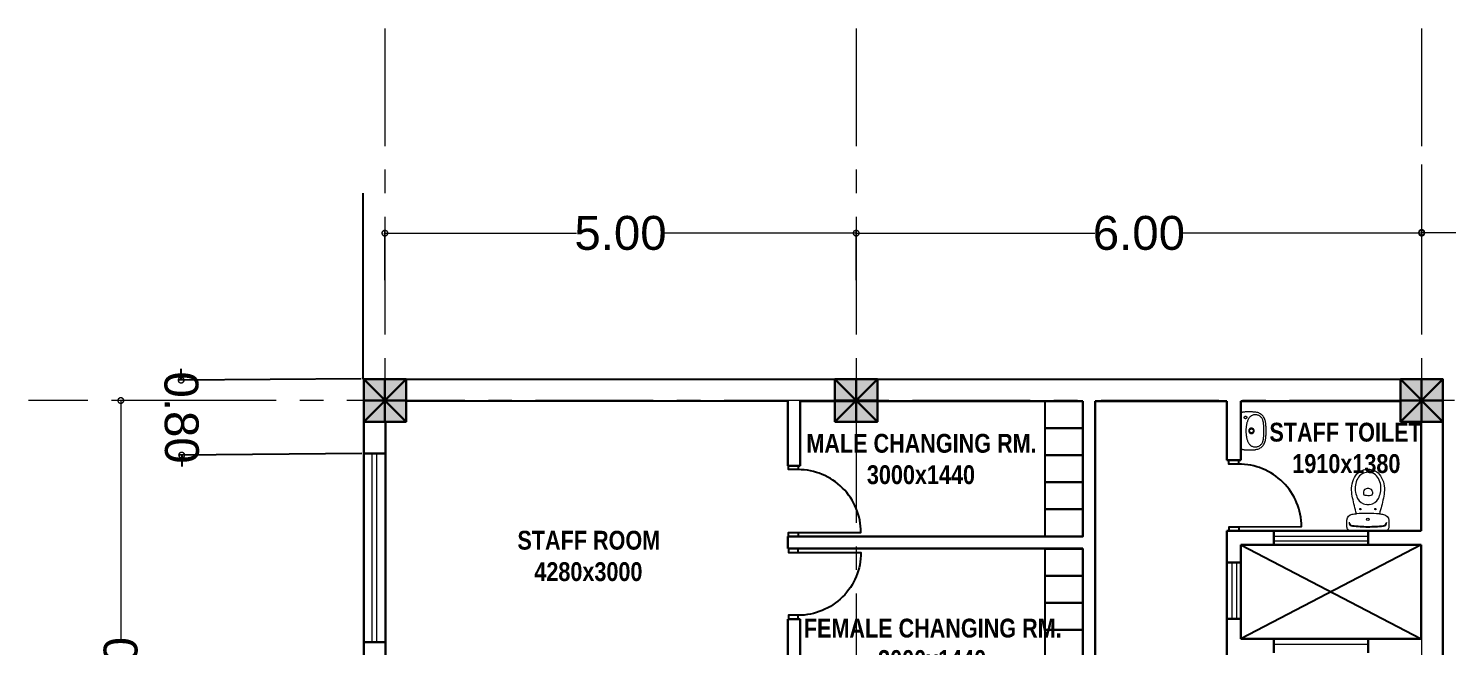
# Model space of a CAD drawing. Header units: metres. Extents: x 319894 to 3389272, y 120 to 6136017.
# Drawn here: x 321311.28 to 321326.32, y 3068032.54 to 3068039.09 of the extents above; entities that cross this region are included whole.
import ezdxf

# ---------------------------------------------------------------- set-up
doc = ezdxf.new("R2010")
doc.units = ezdxf.units.M
doc.header["$MEASUREMENT"] = 0
for name, pattern in [('ACAD_ISO02W100', [15, 12, -3]), ('CENTER', [2, 1.25, -0.25, 0.25, -0.25]), ('HIDDEN', [0.375, 0.25, -0.125])]:
    doc.linetypes.add(name, pattern=pattern)
doc.layers.get('Defpoints').update_dxf_attribs({"color": 254})
for name, color, linetype, lineweight in [('A 0.09 Furniture', 146, 'Continuous', 5), ('a_MUEBLE ART', 4, 'Continuous', 5), ('centerline', 255, 'HIDDEN', 5), ('column', 50, 'Continuous', 30), ('hatch', 252, 'Continuous', 15), ('wall', 4, 'Continuous', 30), ('window-door', 4, 'Continuous', 20)]:
    doc.layers.add(name, color=color, linetype=linetype, lineweight=lineweight)
for name, color, linetype in [('door_cad-block.com', 7, 'Continuous'), ('S-DIM', 7, 'Continuous'), ('steps', 23, 'Continuous'), ('TEXT', 255, 'Continuous')]:
    doc.layers.add(name, color=color, linetype=linetype)
doc.styles.get("Standard").update_dxf_attribs({"font": 'arial.ttf'})
doc.styles.add('TEXTS', font='swissl.ttf')
doc.dimstyles.new('DIMTEXT', dxfattribs={"dimscale": 0.4, "dimtxt": 0.9, "dimasz": 0.3, "dimexe": 0.05, "dimexo": 0.05, "dimgap": 0.05, "dimtad": 0, "dimzin": 1, "dimdsep": 46, "dimtxsty": 'TEXTS', "dimblk": 'DOTSMALL', "dimcen": 0.1, "dimclrd": 256, "dimclre": 6, "dimclrt": 3, "dimadec": 0, "dimazin": 0, "dimtfac": 0.15, "dimtix": 1, "dimtofl": 0, "dimtmove": 1, "dimatfit": 3, "dimldrblk": 'OPEN', "dimfxl": 1, "dimtolj": 1, "dimtzin": 0, "dimarcsym": 0})

# ---------------------------------------------------------------- blocks, each defined once
blk = doc.blocks.new('column')
at = {"layer": 'hatch'}
h = blk.add_hatch(color=256, dxfattribs=at)
h.dxf.hatch_style = 1
h.paths.add_polyline_path([(0, 0), (0.45, 0), (0.45, 0.45), (0, 0.45)])
at = {"layer": 'column'}
for p, q in [((0, 0.45), (0.45, 0)), ((0, 0), (0.45, 0.45)), ((0.225, 0.45), (0.225, 0)), ((0, 0.225), (0.45, 0.225))]:
    blk.add_line(p, q, dxfattribs=at)
blk.add_lwpolyline([(0, 0), (0.45, 0), (0.45, 0.45), (0, 0.45)], close=True, dxfattribs=at)
blk = doc.blocks.new('_DotSmall')
at = {"color": 0, "linetype": 'ByBlock', "const_width": 0.5}
blk.add_lwpolyline([(-0.0625, 0, 1), (0.0625, 0, 1)], format="xyb", close=True, dxfattribs=at)
blk = doc.blocks.new('*D880')
at = {"layer": 'Defpoints', "color": 0, "transparency": 16777216}
for p in [(322143.384, 3068089.371), (322138.384, 3068088.851), (322143.384, 3068088.851)]:
    blk.add_point(p, dxfattribs=at)
at = {"layer": 'S-DIM', "color": 6, "lineweight": -2, "transparency": 16777216}
for p, q in [((322138.384, 3068088.871), (322138.384, 3068089.391)), ((322143.384, 3068088.871), (322143.384, 3068089.391))]:
    blk.add_line(p, q, dxfattribs=at)
at = {"layer": 'S-DIM', "lineweight": -2, "transparency": 16777216}
for p, q in [((322138.384, 3068089.371), (322140.417, 3068089.371)), ((322143.384, 3068089.371), (322141.352, 3068089.371))]:
    blk.add_line(p, q, dxfattribs=at)
at = {"layer": 'S-DIM', "lineweight": -2, "transparency": 16777216, "xscale": 0.12, "yscale": 0.12, "zscale": 0.12, "rotation": 180}
blk.add_blockref('_DotSmall', (322138.384, 3068089.371), dxfattribs=at)
at = {"layer": 'S-DIM', "lineweight": -2, "transparency": 16777216, "xscale": 0.12, "yscale": 0.12, "zscale": 0.12}
blk.add_blockref('_DotSmall', (322143.384, 3068089.371), dxfattribs=at)
at = {"layer": 'S-DIM', "color": 3, "transparency": 16777216, "insert": (322140.884, 3068089.371), "char_height": 0.36, "attachment_point": 5, "style": 'TEXTS'}
blk.add_mtext('\\A1;5.00', dxfattribs=at)
blk = doc.blocks.new('_Open')
at = {"color": 0, "linetype": 'ByBlock', "lineweight": -2}
for p, q in [((-1, 0.17), (0, 0)), ((-1, -0.17), (0, 0)), ((0, 0), (-1, 0))]:
    blk.add_line(p, q, dxfattribs=at)
blk = doc.blocks.new('*D881')
at = {"layer": 'Defpoints', "color": 0, "transparency": 16777216}
for p in [(322149.384, 3068090.119), (322149.384, 3068089.371), (322143.384, 3068088.851)]:
    blk.add_point(p, dxfattribs=at)
at = {"layer": 'S-DIM', "color": 6, "lineweight": -2, "transparency": 16777216}
for p, q in [((322149.384, 3068090.099), (322149.384, 3068089.351)), ((322143.384, 3068088.871), (322143.384, 3068089.391))]:
    blk.add_line(p, q, dxfattribs=at)
at = {"layer": 'S-DIM', "lineweight": -2, "transparency": 16777216}
for p, q in [((322143.384, 3068089.371), (322145.917, 3068089.371)), ((322149.384, 3068089.371), (322146.851, 3068089.371))]:
    blk.add_line(p, q, dxfattribs=at)
at = {"layer": 'S-DIM', "lineweight": -2, "transparency": 16777216, "xscale": 0.12, "yscale": 0.12, "zscale": 0.12, "rotation": 180}
blk.add_blockref('_DotSmall', (322143.384, 3068089.371), dxfattribs=at)
at = {"layer": 'S-DIM', "lineweight": -2, "transparency": 16777216, "xscale": 0.12, "yscale": 0.12, "zscale": 0.12}
blk.add_blockref('_DotSmall', (322149.384, 3068089.371), dxfattribs=at)
at = {"layer": 'S-DIM', "color": 3, "transparency": 16777216, "insert": (322146.384, 3068089.371), "char_height": 0.36, "attachment_point": 5, "style": 'TEXTS'}
blk.add_mtext('\\A1;6.00', dxfattribs=at)
blk = doc.blocks.new('*D882')
at = {"layer": 'Defpoints', "color": 0, "transparency": 16777216}
for p in [(322152.384, 3068090.702), (322149.384, 3068090.119), (322152.384, 3068089.379)]:
    blk.add_point(p, dxfattribs=at)
at = {"layer": 'S-DIM', "color": 6, "lineweight": -2, "transparency": 16777216}
for p, q in [((322152.384, 3068090.682), (322152.384, 3068089.359)), ((322149.384, 3068090.099), (322149.384, 3068089.359))]:
    blk.add_line(p, q, dxfattribs=at)
at = {"layer": 'S-DIM', "lineweight": -2, "transparency": 16777216}
for p, q in [((322149.384, 3068089.379), (322150.416, 3068089.379)), ((322152.384, 3068089.379), (322151.353, 3068089.379))]:
    blk.add_line(p, q, dxfattribs=at)
at = {"layer": 'S-DIM', "lineweight": -2, "transparency": 16777216, "xscale": 0.12, "yscale": 0.12, "zscale": 0.12, "rotation": 180}
blk.add_blockref('_DotSmall', (322149.384, 3068089.379), dxfattribs=at)
at = {"layer": 'S-DIM', "lineweight": -2, "transparency": 16777216, "xscale": 0.12, "yscale": 0.12, "zscale": 0.12}
blk.add_blockref('_DotSmall', (322152.384, 3068089.379), dxfattribs=at)
at = {"layer": 'S-DIM', "color": 3, "transparency": 16777216, "insert": (322150.884, 3068089.379), "char_height": 0.36, "attachment_point": 5, "style": 'TEXTS'}
blk.add_mtext('\\A1;3.00', dxfattribs=at)
blk = doc.blocks.new('*D883')
at = {"layer": 'Defpoints', "color": 0, "transparency": 16777216}
for p in [(322136.727, 3068087.594), (322135.582, 3068081.594), (322136.727, 3068081.594)]:
    blk.add_point(p, dxfattribs=at)
at = {"layer": 'S-DIM', "color": 6, "lineweight": -2, "transparency": 16777216}
for p, q in [((322136.707, 3068087.594), (322135.562, 3068087.594)), ((322136.707, 3068081.594), (322135.562, 3068081.594))]:
    blk.add_line(p, q, dxfattribs=at)
at = {"layer": 'S-DIM', "lineweight": -2, "transparency": 16777216}
for p, q in [((322135.582, 3068087.594), (322135.582, 3068085.062)), ((322135.582, 3068081.594), (322135.582, 3068084.127))]:
    blk.add_line(p, q, dxfattribs=at)
at = {"layer": 'S-DIM', "lineweight": -2, "transparency": 16777216, "xscale": 0.12, "yscale": 0.12, "zscale": 0.12}
for p, rotation in [((322135.582, 3068087.594), 90), ((322135.582, 3068081.594), 270)]:
    blk.add_blockref('_DotSmall', p, dxfattribs=dict(at, rotation=rotation))
at = {"layer": 'S-DIM', "color": 3, "transparency": 16777216, "insert": (322135.582, 3068084.594), "char_height": 0.36, "attachment_point": 5, "rotation": 90, "style": 'TEXTS'}
blk.add_mtext('\\A1;6.00', dxfattribs=at)
blk = doc.blocks.new('*U14')
at = {"color": 0}
for points in [[(-900, 0), (-850, 0), (-850, 121), (-900, 121)], [(-50, 0), (0, 0), (0, 121), (-50, 121)]]:
    blk.add_lwpolyline(points, close=True, dxfattribs=at)
at = {"color": 0, "linetype": 'ByBlock', "ltscale": 10}
blk.add_lwpolyline([(-50, 0), (-50, -800, -0.414214), (-850, 0)], format="xyb", dxfattribs=at)
blk = doc.blocks.new('ca_ba_wc057')
at = {"layer": 'a_MUEBLE ART', "color": 8}
for p, q in [((0, -4), (-1.1, -4)), ((0, -4), (1.1, -4)), ((-4.8, -41.3), (-4.8, -39.3)), ((4.8, -41.3), (4.8, -39.3))]:
    blk.add_line(p, q, dxfattribs=at)
at = {"layer": 'a_MUEBLE ART'}
blk.add_lwpolyline([(-16.3, -34.8, -0.017322), (-12.2, -18, -0.007818), (-16.6, -17.5, -0.379899), (-22.2, -11.2), (-22.2, -4, -0.414214), (-18.2, 0), (0, 0), (18.2, 0, -0.414214), (22.2, -4), (22.2, -11.2, -0.379899), (16.6, -17.5, -0.007818), (12.2, -18, -0.017322), (16.3, -34.8, -0.034533), (17.5, -43, -0.180901), (11.8, -60.3, -0.210568), (0, -65.5, -0.210568), (-11.8, -60.3, -0.180901), (-17.5, -43, -0.034533)], format="xyb", close=True, dxfattribs=at)
at = {"layer": 'a_MUEBLE ART', "color": 8}
for centre, radius in [((0, -12.2), 1.35), ((0, -12.2), 1.35), ((-8, -23), 0.75), ((8, -23), 0.75)]:
    blk.add_circle(centre, radius, dxfattribs=at)
for centre, radius, start, end in [((-16, -8.9), 4, 96.2719, 180), ((-16, -9.6), 4, 96.2141, 169.7572), ((0, -154), 149.3, 90, 96.3306), ((0, -154), 150, 90, 96.2719), ((0, -154), 150, 83.7281, 90), ((0, -154), 149.3, 83.6694, 90), ((16, -8.9), 4, 0, 83.7281), ((16, -9.6), 4, 10.2428, 83.7859), ((-3.3, -39.3), 1.5, 96.6492, 180), ((-1.8, -41.3), 3, 180, 233.1301), ((0, -38.9), 6, 233.1301, 270), ((0, -67.6), 30, 90, 96.6492), ((0, -67.6), 30, 83.3508, 90), ((0, -38.9), 6, 270, 306.8699), ((3.3, -39.3), 1.5, 0, 83.3508), ((1.8, -41.3), 3, 306.8699, 0)]:
    blk.add_arc(centre, radius, start, end, dxfattribs=at)
at = {"layer": 'a_MUEBLE ART'}
for centre, radius, start, end in [((0, 121.9), 140.4, 264.9986, 270), ((-0.7, -39.6), 11.6, 96.2419, 152.5973), ((0, -46), 18, 90, 96.2419), ((0, 121.9), 140.4, 270, 275.0014), ((0, -46), 18, 83.7581, 90), ((0.7, -39.6), 11.6, 27.4027, 83.7581), ((7.9, -45.1), 21.6, 168.3805, 209.1161), ((11.2, -45.8), 25, 152.5973, 168.3805), ((-11.2, -45.8), 25, 11.6195, 27.4027), ((-7.9, -45.1), 21.6, 330.8839, 11.6195), ((0, -49.5), 12.6, 209.1161, 270), ((0, -49.5), 12.6, 270, 330.8839)]:
    blk.add_arc(centre, radius, start, end, dxfattribs=at)
blk = doc.blocks.new('*D977')
at = {"layer": 'Defpoints', "color": 0, "transparency": 16777216}
for p in [(321314.829, 3068035.372), (321314.835, 3068034.576), (321312.904, 3068034.561)]:
    blk.add_point(p, dxfattribs=at)
at = {"layer": 'S-DIM', "lineweight": -2, "transparency": 16777216}
for p, q in [((321312.898, 3068035.356), (321312.897, 3068035.476)), ((321312.904, 3068034.561), (321312.905, 3068034.441))]:
    blk.add_line(p, q, dxfattribs=at)
at = {"layer": 'S-DIM', "color": 6, "lineweight": -2, "transparency": 16777216}
for p, q in [((321314.809, 3068035.371), (321312.878, 3068035.356)), ((321314.815, 3068034.576), (321312.884, 3068034.561))]:
    blk.add_line(p, q, dxfattribs=at)
at = {"layer": 'S-DIM', "lineweight": -2, "transparency": 16777216, "xscale": 0.12, "yscale": 0.12, "zscale": 0.12}
for p, rotation in [((321312.898, 3068035.356), 270.4547768784688), ((321312.904, 3068034.561), 90.45477687846883)]:
    blk.add_blockref('_DotSmall', p, dxfattribs=dict(at, rotation=rotation))
at = {"layer": 'S-DIM', "color": 3, "transparency": 16777216, "insert": (321312.901, 3068034.959), "char_height": 0.36, "attachment_point": 5, "rotation": 270.4548, "style": 'TEXTS'}
blk.add_mtext('\\A1;0.80', dxfattribs=at)
blk = doc.blocks.new('BGRID')
at = {"layer": 'centerline', "linetype": 'CENTER'}
for p, q in [((322138.384, 3068091.545), (322138.384, 3068053.885)), ((322143.384, 3068091.545), (322143.384, 3068053.885)), ((322149.384, 3068091.545), (322149.384, 3068053.885)), ((322157.232, 3068087.594), (322134.601, 3068087.594))]:
    blk.add_line(p, q, dxfattribs=at)
at = {"layer": 'wall'}
for p in [(322138.159, 3068087.369), (322143.159, 3068087.369), (322149.159, 3068087.369)]:
    blk.add_blockref('column', p, dxfattribs=at)
at = {"layer": 'S-DIM'}
for base, p1, p2, picture, middle in [((322152.384, 3068089.379), (322149.384, 3068090.119), (322152.384, 3068090.702), '*D882', (322150.884, 3068089.379)), ((322149.384, 3068089.371), (322143.384, 3068088.851), (322149.384, 3068090.119), '*D881', (322146.384, 3068089.371)), ((322143.384, 3068089.371), (322138.384, 3068088.851), (322143.384, 3068088.851), '*D880', (322140.884, 3068089.371))]:
    dim = blk.add_linear_dim(base=base, p1=p1, p2=p2, dimstyle='DIMTEXT', dxfattribs=at)
    dim.commit()
    dim.dimension.update_dxf_attribs({"geometry": picture, "text_midpoint": middle})
dim = blk.add_linear_dim(base=(322135.582, 3068081.594), p1=(322136.727, 3068087.594), p2=(322136.727, 3068081.594), angle=90, dimstyle='DIMTEXT', dxfattribs=at)
dim.commit()
dim.dimension.update_dxf_attribs({"geometry": '*D883', "text_midpoint": (322135.582, 3068084.594)})

msp = doc.modelspace()

# ---------------------------------------------------------------- linework, layer by layer
at = {"layer": 'A 0.09 Furniture', "linetype": 'ACAD_ISO02W100'}
msp.add_line((321324.143, 3068034.628), (321324.143, 3068035.008), dxfattribs=at)
for centre, radius in [((321324.191, 3068034.96), 0.0134), ((321324.254, 3068034.818), 0.0205)]:
    msp.add_circle(centre, radius, dxfattribs=at)
for centre, radius, start, end in [((321324.184, 3068034.929), 0.089, 90, 117.7102), ((321324.226, 3068033.888), 1.131, 86.6459, 92.3041), ((321324.524, 3068034.818), 0.329, 159.5764, 180), ((321324.295, 3068034.903), 0.0855, 8.1071, 159.5764), ((321324.285, 3068034.898), 0.119, 10.2876, 86.6459), ((321323.698, 3068034.818), 0.689, 0, 8.1875), ((321323.698, 3068034.818), 0.712, 0, 8.1875), ((321324.524, 3068034.818), 0.329, 180, 200.4236), ((321324.295, 3068034.733), 0.0855, 200.4236, 351.8929), ((321324.254, 3068034.818), 0.0289, 0, 180), ((321324.254, 3068034.818), 0.0289, 180, 0), ((321323.698, 3068034.818), 0.689, 351.8125, 0), ((321323.698, 3068034.818), 0.712, 351.8125, 0), ((321324.184, 3068034.707), 0.089, 242.2898, 267.6959), ((321324.226, 3068035.747), 1.131, 267.6959, 273.3541), ((321324.285, 3068034.738), 0.119, 273.3541, 349.7124)]:
    msp.add_arc(centre, radius, start, end, dxfattribs=at)
at = {"layer": 'S-DIM'}
for p, q in [((321326.055, 3068033.608), (321324.143, 3068032.61)), ((321324.143, 3068033.607), (321326.055, 3068032.611))]:
    msp.add_line(p, q, dxfattribs=at)
at = {"layer": 'steps'}
for points in [[(321322.465, 3068035.133), (321322.465, 3068034.846), (321322.065, 3068034.846), (321322.065, 3068035.133)], [(321322.465, 3068034.846), (321322.465, 3068034.559), (321322.065, 3068034.559), (321322.065, 3068034.846)], [(321322.465, 3068034.559), (321322.465, 3068034.272), (321322.065, 3068034.272), (321322.065, 3068034.559)], [(321322.465, 3068034.272), (321322.465, 3068033.985), (321322.065, 3068033.985), (321322.065, 3068034.272)], [(321322.465, 3068033.985), (321322.465, 3068033.698), (321322.065, 3068033.698), (321322.065, 3068033.985)], [(321322.465, 3068033.567), (321322.465, 3068033.28), (321322.065, 3068033.28), (321322.065, 3068033.567)], [(321322.465, 3068033.28), (321322.465, 3068032.993), (321322.065, 3068032.993), (321322.065, 3068033.28)], [(321322.465, 3068032.993), (321322.465, 3068032.706), (321322.065, 3068032.706), (321322.065, 3068032.993)], [(321322.465, 3068032.706), (321322.465, 3068032.419), (321322.065, 3068032.419), (321322.065, 3068032.706)]]:
    msp.add_lwpolyline(points, close=True, dxfattribs=at)
at = {"layer": 'TEXT'}
msp.add_line((321314.829, 3068035.365), (321314.829, 3068037.341), dxfattribs=at)
at = {"layer": 'wall'}
for p, q in [((321314.835, 3068035.14), (321314.835, 3068035.365)), ((321319.335, 3068034.448), (321319.335, 3068035.134)), ((321319.465, 3068034.448), (321319.465, 3068035.134)), ((321322.465, 3068033.698), (321322.465, 3068035.133)), ((321322.595, 3068032.003), (321322.595, 3068035.133)), ((321322.595, 3068035.133), (321322.595, 3068033.433)), ((321323.993, 3068034.507), (321323.993, 3068035.133)), ((321324.143, 3068035.133), (321324.143, 3068034.507)), ((321314.835, 3068023.865), (321314.835, 3068034.915)), ((321315.065, 3068032.133), (321315.065, 3068034.915)), ((321326.055, 3068033.757), (321326.055, 3068034.915)), ((321326.285, 3068023.865), (321326.285, 3068034.915)), ((321314.835, 3068034.576), (321315.065, 3068034.576)), ((321319.335, 3068034.448), (321319.465, 3068034.448)), ((321319.335, 3068034.448), (321319.465, 3068034.448)), ((321319.342, 3068034.448), (321319.342, 3068034.448)), ((321319.342, 3068034.448), (321319.342, 3068034.448)), ((321324.143, 3068034.507), (321323.993, 3068034.507)), ((321323.993, 3068034.507), (321323.993, 3068034.507)), ((321319.335, 3068033.568), (321319.335, 3068033.698)), ((321322.465, 3068033.698), (321319.335, 3068033.698)), ((321323.993, 3068031.286), (321323.993, 3068033.757)), ((321323.993, 3068033.757), (321323.993, 3068033.757)), ((321323.993, 3068033.757), (321326.055, 3068033.757)), ((321324.493, 3068033.757), (321324.493, 3068033.607)), ((321325.493, 3068033.757), (321325.493, 3068033.607)), ((321322.465, 3068033.568), (321319.335, 3068033.568)), ((321322.465, 3068032.133), (321322.465, 3068033.568)), ((321324.143, 3068033.607), (321326.055, 3068033.608)), ((321324.143, 3068032.61), (321324.143, 3068033.607)), ((321326.055, 3068032.611), (321326.055, 3068033.608)), ((321323.993, 3068033.421), (321324.143, 3068033.421)), ((321319.335, 3068032.003), (321319.335, 3068032.818)), ((321319.335, 3068032.818), (321319.465, 3068032.818)), ((321319.335, 3068032.818), (321319.465, 3068032.818)), ((321319.342, 3068032.818), (321319.342, 3068032.818)), ((321319.342, 3068032.818), (321319.342, 3068032.818)), ((321319.465, 3068032.133), (321319.465, 3068032.818)), ((321323.993, 3068032.824), (321324.143, 3068032.824)), ((321314.835, 3068032.576), (321315.065, 3068032.576)), ((321324.143, 3068032.61), (321326.056, 3068032.611)), ((321324.493, 3068032.61), (321324.493, 3068032.46)), ((321325.493, 3068032.61), (321325.493, 3068032.46))]:
    msp.add_line(p, q, dxfattribs=at)
for points in [[(321315.285, 3068035.365), (321325.838, 3068035.362)], [(321315.285, 3068035.135), (321319.335, 3068035.134)], [(321319.465, 3068035.134), (321322.465, 3068035.133)], [(321322.595, 3068035.133), (321323.993, 3068035.133)], [(321324.143, 3068035.133), (321325.835, 3068035.132)]]:
    msp.add_lwpolyline(points, dxfattribs=at)
at = {"layer": 'window-door'}
for p, q in [((321314.921, 3068034.576), (321314.921, 3068032.576)), ((321314.971, 3068034.576), (321314.971, 3068032.576)), ((321324.493, 3068033.701), (321325.493, 3068033.701)), ((321324.493, 3068033.651), (321325.493, 3068033.651)), ((321324.047, 3068033.421), (321324.047, 3068032.824)), ((321324.097, 3068033.421), (321324.097, 3068032.824)), ((321324.493, 3068032.554), (321325.493, 3068032.554))]:
    msp.add_line(p, q, dxfattribs=at)

# ---------------------------------------------------------------- block references
at = {"xscale": 0.009999999999999995, "yscale": 0.009999999999999995, "zscale": 0.009999999999999995, "rotation": 179.751304976803}
msp.add_blockref('ca_ba_wc057', (321325.489, 3068033.757), dxfattribs=at)
at = {"layer": 'centerline'}
msp.add_blockref('BGRID', (-823.324, -52.454), dxfattribs=at)
at = {"layer": 'door_cad-block.com'}
for p, xscale, yscale, zscale, rotation in [((321319.444, 3068033.698), -0.0008333333318616672, 0.0008333333318616671, 0.0008333333318616671, 90.00000013522464), ((321319.444, 3068033.698), -0.0008333333318616672, 0.0008333333318616671, 0.0008333333318616671, 90.00000013522464), ((321324.119, 3068033.757), -0.0008333333318616671, 0.0008333333318616671, 0.0008333333318616671, 90.24869551192815), ((321319.444, 3068033.568), 0.0008333333318616672, 0.0008333333318616672, 0.0008333333318616672, 89.99999986477539), ((321319.444, 3068033.568), 0.0008333333318616672, 0.0008333333318616672, 0.0008333333318616672, 89.99999986477539)]:
    msp.add_blockref('*U14', p, dxfattribs=dict(at, xscale=xscale, yscale=yscale, zscale=zscale, rotation=rotation))

# ---------------------------------------------------------------- texts
at = {"layer": 'TEXT', "linetype": 'Continuous', "char_height": 0.2, "width": 4.84526, "attachment_point": 1, "rotation": 360}
for s, insert in [('\\pi1.62092,t5.02092;{\\fArial Narrow|b1|i0|c0|p34;STAFF TOILET\\P\\pi1.8639,t5.2639;1910x1380}', (321322.824, 3068034.904)), ('\\pi1.21697,t4.61697;{\\fArial Narrow|b1|i0|c0|p34;MALE CHANGING RM.\\P\\pi1.85912,t5.25912;3000x1440}', (321318.315, 3068034.786)), ('\\pi1.67747;{\\fArial Narrow|b1|i0|c0|p34;STAFF ROOM\\P\\pi1.85694;4280x3000}', (321314.789, 3068033.757)), ('\\pi1.07092,t4.47092;{\\fArial Narrow|b1|i0|c0|p34;FEMALE CHANGING RM.\\P\\pi1.85912,t5.25912;3000x1440}', (321318.434, 3068032.824))]:
    msp.add_mtext(s, dxfattribs=dict(at, insert=insert))

# ---------------------------------------------------------------- dimensions: what is measured, and where the dimension line sits
at = {"layer": 'S-DIM'}
dim = msp.add_aligned_dim(p1=(321314.829, 3068035.372), p2=(321314.835, 3068034.576), distance=-1.931, dimstyle='DIMTEXT', dxfattribs=at)
dim.commit()
dim.dimension.update_dxf_attribs({"geometry": '*D977', "text_midpoint": (321312.901, 3068034.959)})

doc.saveas('drawing.dxf')
